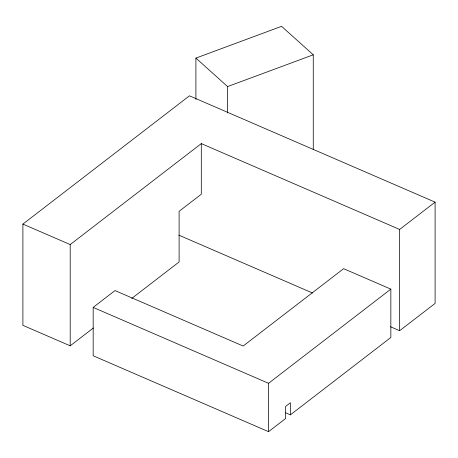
<?xml version="1.0" encoding="UTF-8"?>
<svg xmlns="http://www.w3.org/2000/svg" width="458" height="458" viewBox="0 0 458 458"><rect width="100%" height="100%" fill="white"/><g stroke="black" fill="none" stroke-linecap="round" stroke-linejoin="round"><path stroke-width="0.69" d="M93.335 328.008L70.2 345.824L22.9 325.352L22.9 224.082L189.457 95.819L435.1 202.138L435.1 303.408L399.639 330.716L390.468 326.743M70.2 345.824L70.2 244.561L201.297 143.6L399.639 229.452L435.1 202.138M290.395 414.845L290.395 402.754L285.62 406.435L285.62 418.526L268.543 431.671L93.169 355.763L93.169 307.398L115.021 290.572L243.164 346.03L343.615 268.674L390.846 289.118L390.846 337.483L290.395 414.845L285.803 412.858M131.704 298.461L179.101 261.959L179.101 211.327L201.297 194.232L201.297 143.6M268.543 431.671L268.543 383.306L390.846 289.118M195.904 99.455L195.904 58.092L281.578 26.329L313.266 54.817L313.266 149.663M195.904 58.092L227.592 86.579L313.266 54.817M178.889 235.166L312.516 293.005M22.9 224.082L70.2 244.561M93.169 307.398L268.543 383.306M399.639 229.452L399.639 330.716M227.592 86.579L227.592 112.966"/></g></svg>
